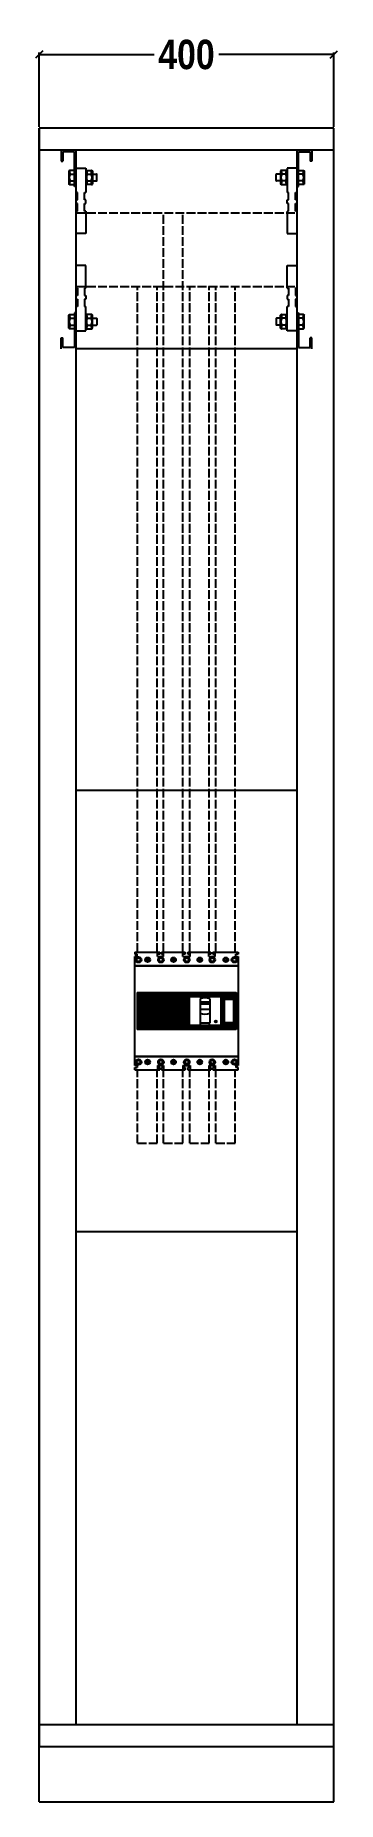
# Model space of a CAD drawing. Header units: millimetres. Extents: x -5 to 405, y -75 to 2326.
import ezdxf

# ---------------------------------------------------------------- set-up
doc = ezdxf.new("R2010")
doc.units = ezdxf.units.MM
doc.header["$MEASUREMENT"] = 0
doc.linetypes.add('ACAD_ISO02W100', pattern=[15, 12, -3])
doc.styles.add('ANB', font='ARIALNB.TTF')
doc.dimstyles.new('ARULLAIYA', dxfattribs={"dimtxt": 20, "dimasz": 10, "dimexe": 3, "dimexo": 2, "dimgap": 7, "dimtad": 0, "dimdec": 0, "dimzin": 0, "dimdsep": 46, "dimtxsty": 'ANB', "dimblk": 'OBLIQUE', "dimcen": 0.09, "dimadec": 0, "dimazin": 0, "dimtfac": 1, "dimtdec": 0, "dimtofl": 0, "dimtmove": 0, "dimatfit": 3, "dimldrblk": 'OBLIQUE', "dimfxl": 1, "dimtolj": 1, "dimtzin": 0, "dimarcsym": 1})

# ---------------------------------------------------------------- blocks, each defined once
blk = doc.blocks.new('_Oblique')
at = {"color": 0, "linetype": 'ByBlock', "lineweight": -2}
blk.add_line((-0.5, -0.5), (0.5, 0.5), dxfattribs=at)
blk = doc.blocks.new('*D1')
at = {"color": 0, "lineweight": -2, "transparency": 16777216}
for p, q in [((0, 2202), (0, 2303)), ((0, 2300), (156.3, 2300)), ((400, 2300), (243.7, 2300)), ((400, 2202), (400, 2303))]:
    blk.add_line(p, q, dxfattribs=at)
at = {"layer": 'Defpoints', "color": 0, "transparency": 16777216}
for p in [(400, 2300), (0, 2200), (400, 2200)]:
    blk.add_point(p, dxfattribs=at)
at = {"color": 0, "lineweight": -2, "transparency": 16777216, "xscale": 10, "yscale": 10, "zscale": 10, "rotation": 180}
blk.add_blockref('_Oblique', (0, 2300), dxfattribs=at)
at = {"color": 0, "lineweight": -2, "transparency": 16777216, "xscale": 10, "yscale": 10, "zscale": 10}
blk.add_blockref('_Oblique', (400, 2300), dxfattribs=at)
at = {"color": 0, "transparency": 16777216, "insert": (200, 2300), "char_height": 40, "attachment_point": 5, "style": 'ANB'}
blk.add_mtext('\\A1;400', dxfattribs=at)
blk = doc.blocks.new('*D2')
at = {"color": 0, "lineweight": -2, "transparency": 16777216}
for p, q in [((0, 2202), (0, 2303)), ((0, 2300), (156.3, 2300)), ((400, 2300), (243.7, 2300)), ((400, 2202), (400, 2303))]:
    blk.add_line(p, q, dxfattribs=at)
at = {"layer": 'Defpoints', "color": 0, "transparency": 16777216}
for p in [(400, 2300), (0, 2200), (400, 2200)]:
    blk.add_point(p, dxfattribs=at)
at = {"color": 0, "lineweight": -2, "transparency": 16777216, "xscale": 10, "yscale": 10, "zscale": 10, "rotation": 180}
blk.add_blockref('_Oblique', (0, 2300), dxfattribs=at)
at = {"color": 0, "lineweight": -2, "transparency": 16777216, "xscale": 10, "yscale": 10, "zscale": 10}
blk.add_blockref('_Oblique', (400, 2300), dxfattribs=at)
at = {"color": 0, "transparency": 16777216, "insert": (200, 2300), "char_height": 40, "attachment_point": 5, "style": 'ANB'}
blk.add_mtext('\\A1;400', dxfattribs=at)

msp = doc.modelspace()

# ---------------------------------------------------------------- hatches: boundary and pattern name
h = msp.add_hatch()
h.set_pattern_fill('ANSI37', color=256, scale=15)
h.set_pattern_definition([(45, (-8146.0931, -3112.3079), (-1.3258252, 1.3258252), []), (135, (-8146.0931, -3112.3079), (-1.3258252, -1.3258252), [])])
h.paths.add_polyline_path([(267.5, 1025), (133, 1025), (133, 975), (267.5, 975)])
h.paths.add_polyline_path([(202.5, 1020.5), (247.5, 1020.5), (247.5, 979.5), (202.5, 979.5)], flags=16)
h.paths.add_polyline_path([(203.5, 1019.5), (246.5, 1019.5), (246.5, 980.5), (203.5, 980.5)], flags=0)
edge = h.paths.add_edge_path(flags=0)
edge.add_arc((225, 999), 18.7, 69.7641, 110.2359, ccw=False)
edge.add_line((231.5, 1016.5), (231.5, 984))
edge.add_line((231.5, 984), (230.8, 984))
edge.add_line((230.8, 984), (230.8, 980.5))
edge.add_line((230.8, 980.5), (219.2, 980.5))
edge.add_line((219.2, 980.5), (219.2, 984))
edge.add_line((219.2, 984), (218.5, 984))
edge.add_line((218.5, 984), (218.5, 1016.5))
h.paths.add_polyline_path([(218.5, 1010.9), (220.1, 1010.9), (220.1, 1012.3), (229.9, 1012.3), (229.9, 1010.9), (231.5, 1010.9), (231.5, 1002.1), (218.5, 1002.1)], flags=0)
edge = h.paths.add_edge_path(flags=0)
edge.add_arc((239.7, 985.5), 1.36, 0, 360)
h.paths.add_polyline_path([(251.6, 1016), (263.8, 1016), (263.8, 984), (251.6, 984)], flags=16)

# ---------------------------------------------------------------- linework, layer by layer
for p, q in [((400, 2200), (0, 2200)), ((0, 2200), (0, 0)), ((400, 2200), (0, 2200)), ((0, 2200), (0, 0)), ((0, -75), (0, 2200)), ((400, -75), (400, 2200)), ((400, 2170), (0, 2170)), ((30, 2170), (30, 2155)), ((48, 2168), (32, 2168)), ((32, 2168), (32, 2155)), ((48, 2120.8), (48, 2168)), ((50, 2170), (50, 30)), ((350, 30), (350, 2170)), ((352, 2120.8), (352, 2168)), ((352, 2168), (368, 2168)), ((368, 2168), (368, 2155)), ((370, 2170), (370, 2155)), ((30, 2155), (32, 2155)), ((41, 2142.5), (40.2, 2141.9)), ((40.2, 2141.9), (40.2, 2124)), ((40.9, 2142.2), (40.9, 2123.8)), ((48, 2142.7), (41.4, 2142.7)), ((42, 2137.6), (50, 2137.6)), ((50, 2145.6), (63.5, 2145.6)), ((63.5, 2145.6), (63.5, 2112.4)), ((64.3, 2142.5), (63.5, 2141.9)), ((63.5, 2137.6), (78, 2137.6)), ((64.2, 2142.2), (64.2, 2123.8)), ((64.7, 2142.7), (71.3, 2142.7)), ((71.7, 2142.5), (72.4, 2141.9)), ((71.8, 2142.2), (71.8, 2123.8)), ((72.4, 2141.9), (72.4, 2124)), ((336.5, 2137.6), (322, 2137.6)), ((328.3, 2142.5), (327.6, 2141.9)), ((327.6, 2141.9), (327.6, 2124)), ((328.2, 2142.2), (328.2, 2123.8)), ((335.3, 2142.7), (328.7, 2142.7)), ((335.7, 2142.5), (336.5, 2141.9)), ((335.8, 2142.2), (335.8, 2123.8)), ((336.5, 2145.6), (336.5, 2112.4)), ((350, 2145.6), (336.5, 2145.6)), ((358, 2137.6), (350, 2137.6)), ((352, 2142.7), (358.6, 2142.7)), ((359, 2142.5), (359.8, 2141.9)), ((359.1, 2142.2), (359.1, 2123.8)), ((359.8, 2141.9), (359.8, 2124)), ((370, 2155), (368, 2155)), ((41, 2123.4), (40.2, 2124)), ((41.4, 2123.3), (48, 2123.3)), ((42, 2128.4), (50, 2128.4)), ((50, 2120.8), (48, 2120.8)), ((63.5, 2128.4), (78, 2128.4)), ((64.3, 2123.4), (63.5, 2124)), ((71.3, 2123.3), (64.7, 2123.3)), ((71.7, 2123.4), (72.4, 2124)), ((78.5, 2128.9), (78.5, 2137.1)), ((321.5, 2128.9), (321.5, 2137.1)), ((336.5, 2128.4), (322, 2128.4)), ((328.3, 2123.4), (327.6, 2124)), ((328.7, 2123.3), (335.3, 2123.3)), ((335.7, 2123.4), (336.5, 2124)), ((358, 2128.4), (350, 2128.4)), ((350, 2120.8), (352, 2120.8)), ((358.6, 2123.3), (352, 2123.3)), ((359, 2123.4), (359.8, 2124)), ((52, 2112.4), (50, 2112.4)), ((50, 2102.4), (52, 2102.4)), ((52, 2097.4), (50, 2097.4)), ((52, 2102.4), (52, 2112.4)), ((52, 2087.4), (52, 2097.4)), ((61.5, 2102.4), (61.5, 2112.4)), ((61.5, 2112.4), (63.5, 2112.4)), ((63.5, 2102.4), (61.5, 2102.4)), ((61.5, 2087.4), (61.5, 2097.4)), ((61.5, 2097.4), (63.5, 2097.4)), ((63.5, 2097.4), (63.5, 2102.4)), ((338.5, 2112.4), (336.5, 2112.4)), ((336.5, 2097.4), (336.5, 2102.4)), ((336.5, 2102.4), (338.5, 2102.4)), ((338.5, 2097.4), (336.5, 2097.4)), ((338.5, 2102.4), (338.5, 2112.4)), ((338.5, 2087.4), (338.5, 2097.4)), ((348, 2102.4), (348, 2112.4)), ((348, 2112.4), (350, 2112.4)), ((350, 2102.4), (348, 2102.4)), ((348, 2087.4), (348, 2097.4)), ((348, 2097.4), (350, 2097.4)), ((50, 2087.4), (52, 2087.4)), ((63.5, 2087.4), (61.5, 2087.4)), ((63.5, 2087.4), (63.5, 2056.7)), ((336.5, 2087.4), (336.5, 2056.7)), ((336.5, 2087.4), (338.5, 2087.4)), ((350, 2087.4), (348, 2087.4)), ((63.5, 2056.7), (50, 2056.7)), ((336.5, 2056.7), (350, 2056.7)), ((63.5, 2013.3), (50, 2013.3)), ((63.5, 1982.6), (63.5, 2013.3)), ((336.5, 1982.6), (336.5, 2013.3)), ((336.5, 2013.3), (350, 2013.3)), ((50, 1982.6), (52, 1982.6)), ((52, 1972.6), (50, 1972.6)), ((52, 1982.6), (52, 1972.6)), ((63.5, 1982.6), (61.5, 1982.6)), ((61.5, 1982.6), (61.5, 1972.6)), ((61.5, 1972.6), (63.5, 1972.6)), ((63.5, 1972.6), (63.5, 1967.6)), ((336.5, 1982.6), (338.5, 1982.6)), ((336.5, 1972.6), (336.5, 1967.6)), ((338.5, 1972.6), (336.5, 1972.6)), ((338.5, 1982.6), (338.5, 1972.6)), ((350, 1982.6), (348, 1982.6)), ((348, 1982.6), (348, 1972.6)), ((348, 1972.6), (350, 1972.6)), ((41, 1946.6), (40.2, 1946)), ((40.2, 1928.1), (40.2, 1946)), ((40.9, 1927.8), (40.9, 1946.2)), ((41.4, 1946.7), (48, 1946.7)), ((48, 1949.2), (48, 1902)), ((50, 1949.2), (48, 1949.2)), ((50, 1967.6), (52, 1967.6)), ((52, 1957.6), (50, 1957.6)), ((52, 1967.6), (52, 1957.6)), ((63.5, 1967.6), (61.5, 1967.6)), ((61.5, 1967.6), (61.5, 1957.6)), ((61.5, 1957.6), (63.5, 1957.6)), ((63.5, 1924.4), (63.5, 1957.6)), ((64.3, 1946.6), (63.5, 1946)), ((64.2, 1927.8), (64.2, 1946.2)), ((71.3, 1946.7), (64.7, 1946.7)), ((71.7, 1946.6), (72.4, 1946)), ((71.8, 1927.8), (71.8, 1946.2)), ((72.4, 1928.1), (72.4, 1946)), ((328.3, 1946.6), (327.6, 1946)), ((327.6, 1928.1), (327.6, 1946)), ((328.2, 1927.8), (328.2, 1946.2)), ((328.7, 1946.7), (335.3, 1946.7)), ((335.7, 1946.6), (336.5, 1946)), ((335.8, 1927.8), (335.8, 1946.2)), ((336.5, 1967.6), (338.5, 1967.6)), ((336.5, 1924.4), (336.5, 1957.6)), ((338.5, 1957.6), (336.5, 1957.6)), ((338.5, 1967.6), (338.5, 1957.6)), ((350, 1967.6), (348, 1967.6)), ((348, 1967.6), (348, 1957.6)), ((348, 1957.6), (350, 1957.6)), ((350, 1949.2), (352, 1949.2)), ((352, 1949.2), (352, 1902)), ((358.6, 1946.7), (352, 1946.7)), ((359, 1946.6), (359.8, 1946)), ((359.1, 1927.8), (359.1, 1946.2)), ((359.8, 1928.1), (359.8, 1946)), ((41, 1927.5), (40.2, 1928.1)), ((48, 1927.3), (41.4, 1927.3)), ((42, 1941.6), (50, 1941.6)), ((42, 1932.4), (50, 1932.4)), ((50, 1924.4), (63.5, 1924.4)), ((63.5, 1941.6), (78, 1941.6)), ((63.5, 1932.4), (78, 1932.4)), ((64.3, 1927.5), (63.5, 1928.1)), ((64.7, 1927.3), (71.3, 1927.3)), ((71.7, 1927.5), (72.4, 1928.1)), ((78.5, 1941.1), (78.5, 1932.9)), ((321.5, 1941.1), (321.5, 1932.9)), ((336.5, 1941.6), (322, 1941.6)), ((336.5, 1932.4), (322, 1932.4)), ((328.3, 1927.5), (327.6, 1928.1)), ((335.3, 1927.3), (328.7, 1927.3)), ((335.7, 1927.5), (336.5, 1928.1)), ((350, 1924.4), (336.5, 1924.4)), ((358, 1941.6), (350, 1941.6)), ((358, 1932.4), (350, 1932.4)), ((352, 1927.3), (358.6, 1927.3)), ((359, 1927.5), (359.8, 1928.1)), ((30, 1900), (30, 1915)), ((30, 1915), (32, 1915)), ((32, 1902), (32, 1915)), ((48, 1902), (32, 1902)), ((350, 1900), (50, 1900)), ((352, 1902), (368, 1902)), ((368, 1902), (368, 1915)), ((370, 1915), (368, 1915)), ((370, 1900), (370, 1915)), ((50, 1300), (350, 1300)), ((130, 1080), (130, 1077)), ((130, 1080), (163.6, 1080)), ((130, 1077), (133, 1077)), ((130, 926), (130, 1074)), ((133, 1074), (130, 1074)), ((130, 1061.8), (270, 1061.8)), ((130, 1061.3), (270, 1061.3)), ((133, 1074), (133, 1077)), ((145.3, 1068), (146.9, 1069.5)), ((146.9, 1069.5), (145.4, 1071.1)), ((145.6, 1067.6), (147.3, 1069.2)), ((147.3, 1069.9), (145.7, 1071.5)), ((147.3, 1069.8), (148.9, 1071.4)), ((148.8, 1067.5), (147.3, 1069.1)), ((147.6, 1069.5), (149.3, 1071)), ((149.2, 1067.9), (147.6, 1069.5)), ((160.6, 1074), (160.6, 1080)), ((163.6, 1077), (160.6, 1077)), ((160.6, 1074), (168.9, 1074)), ((163.6, 1080), (163.6, 1077)), ((165.9, 1080), (198.2, 1080)), ((165.9, 1080), (165.9, 1077)), ((165.9, 1077), (168.9, 1077)), ((168.9, 1074), (168.9, 1080)), ((180.5, 1068), (182.1, 1069.5)), ((182.2, 1069.5), (180.6, 1071.1)), ((180.9, 1067.6), (182.5, 1069.2)), ((182.5, 1069.9), (181, 1071.5)), ((182.5, 1069.8), (184.1, 1071.4)), ((184, 1067.5), (182.5, 1069.1)), ((184.4, 1067.9), (182.8, 1069.5)), ((182.9, 1069.5), (184.5, 1071)), ((195.2, 1074), (195.2, 1080)), ((198.2, 1077), (195.2, 1077)), ((195.2, 1074), (204.8, 1074)), ((198.2, 1080), (198.2, 1077)), ((201.8, 1080), (233.2, 1080)), ((201.8, 1080), (201.8, 1077)), ((201.8, 1077), (204.8, 1077)), ((204.8, 1074), (204.8, 1080)), ((217.6, 1069.5), (216, 1071.1)), ((216, 1068), (217.6, 1069.5)), ((216.3, 1067.6), (218, 1069.2)), ((218, 1069.9), (216.4, 1071.5)), ((219.5, 1067.5), (217.9, 1069.1)), ((218, 1069.8), (219.6, 1071.4)), ((218.3, 1069.5), (219.9, 1071)), ((219.9, 1067.9), (218.3, 1069.5)), ((230.2, 1074), (230.2, 1080)), ((233.2, 1077), (230.2, 1077)), ((230.2, 1074), (238.9, 1074)), ((233.2, 1080), (233.2, 1077)), ((235.9, 1080), (270, 1080)), ((235.9, 1080), (235.9, 1077)), ((235.9, 1077), (238.9, 1077)), ((238.9, 1074), (238.9, 1080)), ((251.4, 1068), (253, 1069.5)), ((253.1, 1069.5), (251.5, 1071.1)), ((251.8, 1067.6), (253.4, 1069.2)), ((253.4, 1069.9), (251.9, 1071.5)), ((253.4, 1069.8), (255, 1071.4)), ((254.9, 1067.5), (253.4, 1069.1)), ((255.3, 1067.9), (253.7, 1069.5)), ((253.8, 1069.5), (255.4, 1071)), ((267, 1074), (267, 1077)), ((270, 1077), (267, 1077)), ((267, 1074), (270, 1074)), ((270, 1080), (270, 1077)), ((270, 1074), (270, 926)), ((133, 1025.2), (267.5, 1025.2)), ((133, 1025.2), (133, 974.7)), ((133, 1025), (267.5, 1025)), ((202.5, 1020.5), (202.5, 979.5)), ((202.5, 1020.5), (247.5, 1020.5)), ((203.5, 1019.5), (203.5, 980.5)), ((203.5, 1019.5), (246.5, 1019.5)), ((218.5, 1016.5), (218.5, 984)), ((231.5, 1016.5), (231.5, 984)), ((246.5, 1019.5), (246.5, 980.5)), ((247.5, 1020.5), (247.5, 979.5)), ((267.5, 1025.2), (267.5, 974.7)), ((267.5, 975), (133, 975)), ((267.5, 974.7), (133, 974.7)), ((202.5, 979.5), (247.5, 979.5)), ((203.5, 980.5), (246.5, 980.5)), ((218.5, 984), (231.5, 984)), ((130, 938.7), (270, 938.7)), ((130, 938.2), (270, 938.2)), ((133, 926), (130, 926)), ((130, 920), (130, 923)), ((130, 923), (133, 923)), ((130, 920), (163.6, 920)), ((133, 926), (133, 923)), ((145.3, 932), (146.9, 930.5)), ((146.9, 930.5), (145.4, 928.9)), ((145.6, 932.4), (147.3, 930.8)), ((147.3, 930.1), (145.7, 928.5)), ((148.8, 932.5), (147.3, 930.9)), ((147.3, 930.2), (148.9, 928.6)), ((149.2, 932.1), (147.6, 930.5)), ((147.6, 930.5), (149.3, 929)), ((160.6, 926), (160.6, 920)), ((160.6, 926), (168.9, 926)), ((163.6, 923), (160.6, 923)), ((163.6, 920), (163.6, 923)), ((165.9, 923), (168.9, 923)), ((165.9, 920), (165.9, 923)), ((165.9, 920), (198.2, 920)), ((168.9, 926), (168.9, 920)), ((180.5, 932), (182.1, 930.5)), ((182.2, 930.5), (180.6, 928.9)), ((180.9, 932.4), (182.5, 930.8)), ((182.5, 930.1), (181, 928.5)), ((184, 932.5), (182.5, 930.9)), ((182.5, 930.2), (184.1, 928.6)), ((184.4, 932.1), (182.8, 930.5)), ((182.9, 930.5), (184.5, 929)), ((195.2, 926), (195.2, 920)), ((195.2, 926), (204.8, 926)), ((198.2, 923), (195.2, 923)), ((198.2, 920), (198.2, 923)), ((201.8, 920), (201.8, 923)), ((201.8, 923), (204.8, 923)), ((201.8, 920), (233.2, 920)), ((204.8, 926), (204.8, 920)), ((216, 932), (217.6, 930.5)), ((217.6, 930.5), (216, 928.9)), ((216.3, 932.4), (218, 930.8)), ((218, 930.1), (216.4, 928.5)), ((219.5, 932.5), (217.9, 930.9)), ((218, 930.2), (219.6, 928.6)), ((219.9, 932.1), (218.3, 930.5)), ((218.3, 930.5), (219.9, 929)), ((230.2, 926), (230.2, 920)), ((230.2, 926), (238.7, 926)), ((233.2, 923), (230.2, 923)), ((233.2, 920), (233.2, 923)), ((235.7, 920), (235.7, 923)), ((235.7, 923), (238.7, 923)), ((235.7, 920), (270, 920)), ((238.7, 926), (238.7, 920)), ((251.4, 932), (253, 930.5)), ((253.1, 930.5), (251.5, 928.9)), ((251.8, 932.4), (253.4, 930.8)), ((253.4, 930.1), (251.9, 928.5)), ((254.9, 932.5), (253.4, 930.9)), ((253.4, 930.2), (255, 928.6)), ((255.3, 932.1), (253.7, 930.5)), ((253.8, 930.5), (255.4, 929)), ((267, 926), (267, 923)), ((267, 926), (270, 926)), ((270, 923), (267, 923)), ((270, 920), (270, 923)), ((50, 700), (350, 700)), ((0, 30), (400, 30)), ((0, 0), (400, 0)), ((0, -75), (400, -75))]:
    msp.add_line(p, q)
at = {"color": 3, "linetype": 'ACAD_ISO02W100'}
for p, q in [((50, 2085), (350, 2085)), ((168.9, 1080), (168.9, 2085)), ((195.2, 1080), (195.2, 2085)), ((50, 1985), (350, 1985)), ((133.7, 1080), (133.7, 1985)), ((160, 1080), (160, 1985)), ((204.3, 1080), (204.3, 1985)), ((230.7, 1080), (230.7, 1985)), ((239.8, 1080), (239.8, 1985)), ((266.1, 1080), (266.1, 1985)), ((133.7, 820), (133.7, 920)), ((160, 820), (160, 920)), ((168.9, 820), (168.9, 920)), ((195.2, 820), (195.2, 920)), ((204.3, 820), (204.3, 920)), ((230.7, 820), (230.7, 920)), ((239.8, 820), (239.8, 920)), ((266.1, 820), (266.1, 920)), ((133.7, 820), (160, 820)), ((168.9, 820), (195.2, 820)), ((204.3, 820), (230.7, 820)), ((239.8, 820), (266.1, 820))]:
    msp.add_line(p, q, dxfattribs=at)
for points in [[(218.5, 1010.9), (220.1, 1010.9)], [(229.9, 1010.9), (231.5, 1010.9)], [(231.5, 1002.1), (218.5, 1002.1)], [(219.2, 980.5), (219.2, 984)], [(230.8, 984), (230.8, 980.5)]]:
    msp.add_lwpolyline(points)
for points in [[(220.1, 1012.3), (229.9, 1012.3), (229.9, 1009.1), (220.1, 1009.1)], [(251.6, 1016), (263.8, 1016), (263.8, 984), (251.6, 984)]]:
    msp.add_lwpolyline(points, close=True)
for centre, radius in [((135, 1069.5), 3.83), ((135, 1069.5), 2.48), ((147.3, 1069.5), 3.25), ((147.3, 1069.5), 2.5), ((165.2, 1069.5), 3.83), ((165.2, 1069.5), 2.48), ((182.5, 1069.5), 3.25), ((182.5, 1069.5), 2.5), ((200.4, 1069.5), 3.83), ((200.4, 1069.5), 2.48), ((218, 1069.5), 3.25), ((218, 1069.5), 2.5), ((235, 1069.5), 3.83), ((235, 1069.5), 2.48), ((253.4, 1069.5), 3.25), ((253.4, 1069.5), 2.5), ((265, 1069.5), 3.83), ((265, 1069.5), 2.48), ((239.7, 985.5), 1.36), ((135, 930.5), 3.83), ((135, 930.5), 2.48), ((147.3, 930.5), 3.25), ((147.3, 930.5), 2.5), ((165.2, 930.5), 3.83), ((165.2, 930.5), 2.48), ((182.5, 930.5), 3.25), ((182.5, 930.5), 2.5), ((200.4, 930.5), 3.83), ((200.4, 930.5), 2.48), ((218, 930.5), 3.25), ((218, 930.5), 2.5), ((235, 930.5), 3.83), ((235, 930.5), 2.48), ((253.4, 930.5), 3.25), ((253.4, 930.5), 2.5), ((265, 930.5), 3.83), ((265, 930.5), 2.48)]:
    msp.add_circle(centre, radius)
for centre, radius, start, end in [((41.4, 2142.2), 0.5, 90, 180), ((63.8, 2145.1), 23, 186.9505, 199.1544), ((50.7, 2133), 9.85, 152.128, 207.872), ((64.7, 2142.2), 0.5, 90, 180), ((87.1, 2145.1), 23, 186.9505, 199.1544), ((74, 2133), 9.85, 152.128, 207.872), ((48.9, 2145.1), 23, 340.8456, 353.0495), ((62, 2133), 9.85, 332.128, 27.872), ((71.3, 2142.2), 0.5, 0, 90), ((78, 2137.1), 0.5, 0, 90), ((322, 2137.1), 0.5, 90, 180), ((328.7, 2142.2), 0.5, 90, 180), ((351.1, 2145.1), 23, 186.9505, 199.1544), ((338, 2133), 9.85, 152.128, 207.872), ((312.9, 2145.1), 23, 340.8456, 353.0495), ((326, 2133), 9.85, 332.128, 27.872), ((335.3, 2142.2), 0.5, 0, 90), ((336.2, 2145.1), 23, 340.8456, 353.0495), ((349.3, 2133), 9.85, 332.128, 27.872), ((358.6, 2142.2), 0.5, 0, 90), ((63.8, 2120.8), 23, 160.8456, 173.0495), ((41.4, 2123.8), 0.5, 180, 270), ((87.1, 2120.8), 23, 160.8456, 173.0495), ((64.7, 2123.8), 0.5, 180, 270), ((48.9, 2120.8), 23, 6.9505, 19.1544), ((71.3, 2123.8), 0.5, 270, 0), ((78, 2128.9), 0.5, 270, 0), ((322, 2128.9), 0.5, 180, 270), ((351.1, 2120.8), 23, 160.8456, 173.0495), ((328.7, 2123.8), 0.5, 180, 270), ((312.9, 2120.8), 23, 6.9505, 19.1544), ((335.3, 2123.8), 0.5, 270, 0), ((336.2, 2120.8), 23, 6.9505, 19.1544), ((358.6, 2123.8), 0.5, 270, 0), ((41.4, 1946.2), 0.5, 90, 180), ((63.8, 1949.2), 23, 186.9505, 199.1544), ((64.7, 1946.2), 0.5, 90, 180), ((87.1, 1949.2), 23, 186.9505, 199.1544), ((48.9, 1949.2), 23, 340.8456, 353.0495), ((71.3, 1946.2), 0.5, 0, 90), ((328.7, 1946.2), 0.5, 90, 180), ((351.1, 1949.2), 23, 186.9505, 199.1544), ((312.9, 1949.2), 23, 340.8456, 353.0495), ((335.3, 1946.2), 0.5, 0, 90), ((336.2, 1949.2), 23, 340.8456, 353.0495), ((358.6, 1946.2), 0.5, 0, 90), ((50.7, 1937), 9.85, 152.128, 207.872), ((63.8, 1924.9), 23, 160.8456, 173.0495), ((41.4, 1927.8), 0.5, 180, 270), ((74, 1937), 9.85, 152.128, 207.872), ((87.1, 1924.9), 23, 160.8456, 173.0495), ((64.7, 1927.8), 0.5, 180, 270), ((62, 1937), 9.85, 332.128, 27.872), ((48.9, 1924.9), 23, 6.9505, 19.1544), ((71.3, 1927.8), 0.5, 270, 0), ((78, 1941.1), 0.5, 0, 90), ((78, 1932.9), 0.5, 270, 0), ((322, 1941.1), 0.5, 90, 180), ((322, 1932.9), 0.5, 180, 270), ((338, 1937), 9.85, 152.128, 207.872), ((351.1, 1924.9), 23, 160.8456, 173.0495), ((328.7, 1927.8), 0.5, 180, 270), ((326, 1937), 9.85, 332.128, 27.872), ((312.9, 1924.9), 23, 6.9505, 19.1544), ((335.3, 1927.8), 0.5, 270, 0), ((349.3, 1937), 9.85, 332.128, 27.872), ((336.2, 1924.9), 23, 6.9505, 19.1544), ((358.6, 1927.8), 0.5, 270, 0), ((225, 999), 18.7, 69.7641, 110.2359), ((225, 1014.3), 18.7, 249.7641, 290.2359)]:
    msp.add_arc(centre, radius, start, end)

# ---------------------------------------------------------------- dimensions: what is measured, and where the dimension line sits
at = {"color": 30, "transparency": 33554687}
for picture in ['*D1', '*D2']:
    dim = msp.add_linear_dim(base=(400, 2300), p1=(0, 2200), p2=(400, 2200), dimstyle='ARULLAIYA', override={"dimtxt": 40}, dxfattribs=at)
    dim.commit()
    dim.dimension.update_dxf_attribs({"geometry": picture, "text_midpoint": (200, 2300)})

doc.saveas('drawing.dxf')
